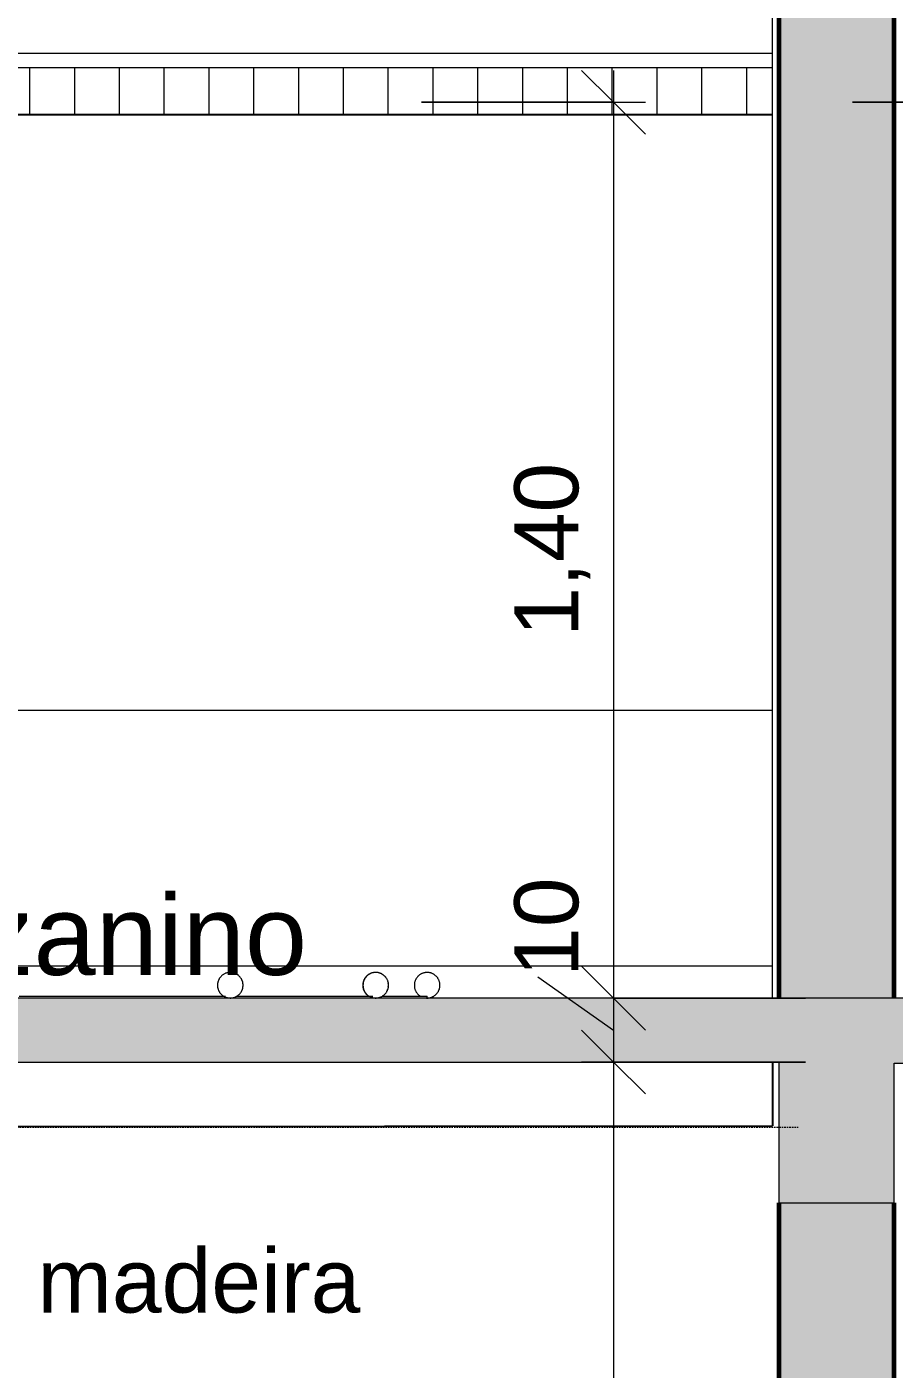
# Model space of a CAD drawing. Header units: millimetres. Extents: x -23833 to 62003, y -3000 to 6760.
# Drawn here: x -6655 to -5300, y 2420 to 4518 of the extents above; entities that cross this region are included whole.
import ezdxf

# ---------------------------------------------------------------- set-up
doc = ezdxf.new("R2010")
doc.units = ezdxf.units.MM
doc.linetypes.add('Overhead', pattern=[3.96875, 2.38125, -1.5875])
for name, color, linetype, lineweight in [('A-ANNO-DIMS', 211, 'Continuous', 9), ('A-ANNO-DIMS-50', 211, 'Continuous', 9), ('A-DETL-GENF', 92, 'Continuous', 9), ('A-DETL-THIN', 151, 'Continuous', 9), ('A-DOOR', 31, 'Continuous', 9), ('A-FLOR-OVHD', 1, 'Overhead', 9), ('A-GLAZ-CWMG', 51, 'Continuous', 9), ('A-ROOF-PATT', 132, 'Continuous', 9), ('A-WALL', 113, 'Continuous', 25), ('A-WALL-PATT', 111, 'Continuous', 25), ('G-ANNO-TEXT', 231, 'Continuous', 9), ('I-FURN', 30, 'Continuous', 9), ('L-HRDS-IDEN', 13, 'Continuous', 9), ('S-BEAM', 12, 'Continuous', 25)]:
    doc.layers.add(name, color=color, linetype=linetype, lineweight=lineweight)
doc.styles.add('@Arial Unicode MS', font='ARIALUNI.TTF', dxfattribs={"height": 100})
doc.styles.add('Arial', font='arial.ttf', dxfattribs={"height": 125})
doc.styles.add('Arial_1', font='arial.ttf', dxfattribs={"height": 100})
doc.dimstyles.new('CRT_-__Metros_-_Linha_de_chamada_3_5_mm_1', dxfattribs={"dimscale": 304.8, "dimtxt": 100.584485, "dimasz": 0.328084, "dimexe": 0.164042, "dimexo": 0.0625, "dimgap": 0.082021, "dimtad": 1, "dimlfac": 0.001, "dimrnd": 0.01, "dimzin": 0, "dimdsep": 46, "dimtxsty": '@Arial Unicode MS', "dimblk1": 'OBLIQUE', "dimblk2": 'OBLIQUE', "dimsah": 1, "dimcen": 0.09, "dimdle": 0.164042, "dimazin": 0, "dimtfac": 1, "dimtdec": 4, "dimtix": 1, "dimtmove": 0, "dimatfit": 3, "dimfxl": 0.984252, "dimfxlon": 1, "dimtvp": 1, "dimtolj": 1, "dimtzin": 0, "dimarcsym": 2})
doc.dimstyles.new('CRT_-__Metros_-_Linha_de_chamada_3_5_mm_3', dxfattribs={"dimscale": 304.8, "dimtxt": 100.584485, "dimasz": 0.328084, "dimexe": 0.164042, "dimexo": 0.0625, "dimgap": 0.082021, "dimtad": 1, "dimdec": 0, "dimlfac": 0.1, "dimdsep": 46, "dimtxsty": '@Arial Unicode MS', "dimblk1": 'OBLIQUE', "dimblk2": 'OBLIQUE', "dimsah": 1, "dimcen": 0.09, "dimdle": 0.164042, "dimazin": 0, "dimtfac": 1, "dimtdec": 4, "dimtix": 1, "dimtmove": 1, "dimatfit": 3, "dimfxl": 0.984252, "dimfxlon": 1, "dimtvp": 1, "dimtolj": 1, "dimtzin": 0, "dimarcsym": 2})

# ---------------------------------------------------------------- blocks, each defined once
blk = doc.blocks.new('Rectangular Mullion - Terça-4255527-A')
at = {"layer": 'A-GLAZ-CWMG'}
for p, q in [((-5489.7, 4476.4), (-16579.7, 4476.4)), ((-16579.7, 4454.2), (-5489.7, 4454.2))]:
    blk.add_line(p, q, dxfattribs=at)
blk = doc.blocks.new('Viga de Madeira - 14x19cm-4254779-A')
at = {"layer": 'S-BEAM'}
for p in [(-5489.6, 2900), (-8229.7, 2798)]:
    blk.add_line(p, (-5489.5, 2800), dxfattribs=at)
blk = doc.blocks.new('Blks_Decor Lorena Canals_Tapete Bubbly - Cinza e Branco-3804642-A')
at = {"layer": 'I-FURN', "color": 254}
for p, q in [((-6666.6, 3003), (-6344.3, 3003)), ((-6326, 3003), (-6113.9, 3003)), ((-6098.8, 3003.3), (-6098.2, 3003.8)), ((-6098.3, 3003), (-6029.5, 3003)), ((-6092.4, 3010.3), (-6092.1, 3011)), ((-6029.3, 3000), (-6029.3, 3003))]:
    blk.add_line(p, q, dxfattribs=at)
at = {"layer": 'I-FURN', "color": 254, "flags": 128}
for points in [[(-6316.9, 3020), (-6316.9, 3020.6), (-6316.9, 3021.1), (-6316.9, 3021.7), (-6317, 3022.3), (-6317.1, 3022.8), (-6317.2, 3023.4), (-6317.3, 3024), (-6317.4, 3024.6), (-6317.5, 3025.1), (-6317.7, 3025.7), (-6317.9, 3026.3), (-6318.1, 3026.9), (-6318.3, 3027.5), (-6318.6, 3028.1), (-6318.9, 3028.7), (-6319.2, 3029.3), (-6319.5, 3029.9), (-6319.9, 3030.5), (-6320.3, 3031.2), (-6320.7, 3031.8), (-6321.2, 3032.4), (-6321.7, 3033), (-6322.2, 3033.6), (-6322.8, 3034.2), (-6323.4, 3034.8), (-6324.1, 3035.4), (-6324.8, 3036), (-6325.6, 3036.5), (-6326.4, 3037), (-6327.2, 3037.5), (-6328.1, 3038), (-6329.1, 3038.4), (-6330.1, 3038.8), (-6331.1, 3039.1), (-6332.1, 3039.4), (-6333.2, 3039.7), (-6334.3, 3039.8), (-6335.4, 3039.9), (-6336.6, 3040), (-6337.7, 3040), (-6338.8, 3039.9), (-6339.9, 3039.8), (-6341, 3039.6), (-6342.1, 3039.3), (-6343.1, 3039), (-6344.1, 3038.6), (-6345.1, 3038.2), (-6346, 3037.8), (-6346.9, 3037.3), (-6347.7, 3036.8), (-6348.5, 3036.3), (-6349.3, 3035.7), (-6350, 3035.1), (-6350.6, 3034.5), (-6351.2, 3033.9), (-6351.8, 3033.3), (-6352.3, 3032.7), (-6352.8, 3032.1), (-6353.2, 3031.5), (-6353.7, 3030.9), (-6354, 3030.3), (-6354.4, 3029.6), (-6354.7, 3029), (-6355, 3028.4), (-6355.3, 3027.8), (-6355.5, 3027.2), (-6355.7, 3026.6), (-6355.9, 3026), (-6356.1, 3025.5), (-6356.3, 3024.9), (-6356.4, 3024.3), (-6356.5, 3023.7), (-6356.6, 3023.1), (-6356.7, 3022.6), (-6356.8, 3022), (-6356.8, 3021.4), (-6356.8, 3020.9), (-6356.9, 3020.3), (-6356.9, 3020)], [(-6316.9, 3020.6), (-6316.9, 3021.1), (-6316.9, 3021.7), (-6317, 3022.3), (-6317.1, 3022.8), (-6317.2, 3023.4), (-6317.3, 3024), (-6317.4, 3024.6), (-6317.5, 3025.1), (-6317.7, 3025.7), (-6317.9, 3026.3), (-6318.1, 3026.9), (-6318.3, 3027.5), (-6318.6, 3028.1), (-6318.9, 3028.7), (-6319.2, 3029.3), (-6319.5, 3029.9), (-6319.9, 3030.5), (-6320.3, 3031.2), (-6320.7, 3031.8), (-6321.2, 3032.4), (-6321.7, 3033), (-6322.2, 3033.6), (-6322.8, 3034.2), (-6323.4, 3034.8), (-6324.1, 3035.4), (-6324.8, 3036), (-6325.6, 3036.5), (-6326.4, 3037), (-6327.2, 3037.5), (-6328.1, 3038), (-6329.1, 3038.4), (-6330.1, 3038.8), (-6331.1, 3039.1), (-6332.1, 3039.4), (-6333.2, 3039.7), (-6334.3, 3039.8), (-6335.4, 3039.9), (-6336.6, 3040), (-6337.7, 3040), (-6338.8, 3039.9), (-6339.9, 3039.8), (-6341, 3039.6), (-6342.1, 3039.3), (-6343.1, 3039), (-6344.1, 3038.6), (-6345.1, 3038.2), (-6346, 3037.8), (-6346.9, 3037.3), (-6347.7, 3036.8), (-6348.5, 3036.3), (-6349.3, 3035.7), (-6350, 3035.1), (-6350.6, 3034.5), (-6351.2, 3033.9), (-6351.8, 3033.3), (-6352.3, 3032.7), (-6352.8, 3032.1), (-6353.2, 3031.5), (-6353.7, 3030.9), (-6354, 3030.3), (-6354.4, 3029.6), (-6354.7, 3029), (-6355, 3028.4), (-6355.3, 3027.8), (-6355.5, 3027.2), (-6355.7, 3026.6), (-6355.9, 3026), (-6356.1, 3025.5), (-6356.3, 3024.9), (-6356.4, 3024.3), (-6356.5, 3023.7), (-6356.6, 3023.1), (-6356.7, 3022.6), (-6356.8, 3022), (-6356.8, 3021.4), (-6356.8, 3020.9)], [(-6098.5, 3036.4), (-6099.2, 3036.9), (-6099.9, 3037.3), (-6100.6, 3037.7), (-6101.4, 3038.1), (-6102.1, 3038.4), (-6102.9, 3038.7), (-6103.7, 3039), (-6104.5, 3039.3), (-6105.4, 3039.5), (-6106.2, 3039.7), (-6107.1, 3039.8), (-6107.9, 3039.9), (-6108.8, 3040), (-6109.7, 3040), (-6110.5, 3040), (-6111.4, 3039.9), (-6112.3, 3039.9), (-6113.1, 3039.7), (-6114, 3039.6), (-6114.8, 3039.4), (-6115.6, 3039.2), (-6116.4, 3038.9), (-6117.2, 3038.6), (-6118, 3038.3), (-6118.8, 3037.9), (-6119.5, 3037.5), (-6120.2, 3037.1), (-6120.9, 3036.7), (-6121.6, 3036.2), (-6122.3, 3035.7), (-6122.9, 3035.2), (-6123.5, 3034.6), (-6124.1, 3034.1), (-6124.6, 3033.5), (-6125.2, 3032.9), (-6125.7, 3032.3), (-6126.1, 3031.7), (-6126.6, 3031), (-6127, 3030.4), (-6127.4, 3029.7), (-6127.7, 3029), (-6128.1, 3028.3), (-6128.4, 3027.7), (-6128.6, 3026.9), (-6128.9, 3026.2), (-6129.1, 3025.5), (-6129.3, 3024.8), (-6129.5, 3024.1), (-6129.6, 3023.3), (-6129.7, 3022.6), (-6129.8, 3021.9), (-6129.9, 3021.1), (-6129.9, 3020.4), (-6129.9, 3020)], [(-6089.6, 3020), (-6089.6, 3020.7), (-6089.6, 3021.5), (-6089.7, 3022.2), (-6089.8, 3022.9), (-6089.9, 3023.7), (-6090.1, 3024.4), (-6090.2, 3025.1), (-6090.5, 3025.9), (-6090.7, 3026.6), (-6090.9, 3027.3), (-6091.2, 3028), (-6091.6, 3028.7), (-6091.9, 3029.3), (-6092.3, 3030), (-6092.7, 3030.7), (-6093.1, 3031.3), (-6093.6, 3032), (-6094, 3032.6), (-6094.5, 3033.2), (-6095.1, 3033.8), (-6095.6, 3034.3), (-6096.2, 3034.9), (-6096.9, 3035.4), (-6097.5, 3035.9), (-6098.2, 3036.4), (-6098.8, 3036.9), (-6099.6, 3037.3), (-6100.3, 3037.7), (-6101, 3038.1), (-6101.8, 3038.4), (-6102.6, 3038.7), (-6103.4, 3039), (-6104.2, 3039.3), (-6105.1, 3039.5), (-6105.9, 3039.7), (-6106.8, 3039.8), (-6107.6, 3039.9), (-6108.5, 3040), (-6109.3, 3040), (-6110.2, 3040), (-6111.1, 3039.9), (-6111.9, 3039.9), (-6112.8, 3039.7), (-6113.6, 3039.6), (-6114.5, 3039.4), (-6115.3, 3039.2), (-6116.1, 3038.9), (-6116.9, 3038.6), (-6117.7, 3038.3), (-6118.5, 3037.9), (-6119.2, 3037.5), (-6119.9, 3037.1), (-6120.6, 3036.7), (-6121.3, 3036.2), (-6122, 3035.7), (-6122.6, 3035.2), (-6123.2, 3034.6), (-6123.8, 3034.1), (-6124.3, 3033.5), (-6124.8, 3032.9), (-6125.3, 3032.3), (-6125.8, 3031.7), (-6126.3, 3031), (-6126.7, 3030.4), (-6127.1, 3029.7), (-6127.4, 3029), (-6127.8, 3028.3), (-6128.1, 3027.7), (-6128.3, 3026.9), (-6128.6, 3026.2), (-6128.8, 3025.5), (-6129, 3024.8), (-6129.2, 3024.1), (-6129.3, 3023.3), (-6129.4, 3022.6), (-6129.5, 3021.9), (-6129.5, 3021.1), (-6129.6, 3020.4), (-6129.6, 3020)], [(-6094.6, 3032.9), (-6094.9, 3033.2), (-6095.4, 3033.8)], [(-6089.9, 3020), (-6089.9, 3020.7), (-6089.9, 3021.5), (-6090, 3022.2), (-6090.1, 3022.9)], [(-6009.3, 3020), (-6009.3, 3020.8), (-6009.4, 3021.6), (-6009.5, 3022.4), (-6009.6, 3023.2), (-6009.7, 3024), (-6009.9, 3024.8), (-6010.1, 3025.5), (-6010.3, 3026.3), (-6010.6, 3027), (-6010.9, 3027.8), (-6011.2, 3028.5), (-6011.6, 3029.2), (-6012, 3029.9), (-6012.4, 3030.6), (-6012.8, 3031.3), (-6013.3, 3031.9), (-6013.8, 3032.6), (-6014.3, 3033.2), (-6014.8, 3033.8), (-6015.4, 3034.3), (-6016, 3034.9), (-6016.6, 3035.4), (-6017.2, 3035.9), (-6017.9, 3036.4), (-6018.5, 3036.8), (-6019.2, 3037.2), (-6019.9, 3037.6), (-6020.6, 3038), (-6021.3, 3038.3), (-6022.1, 3038.6), (-6022.8, 3038.9), (-6023.6, 3039.2), (-6024.4, 3039.4), (-6025.1, 3039.6), (-6025.9, 3039.7), (-6026.7, 3039.8), (-6027.5, 3039.9), (-6028.3, 3040), (-6029.1, 3040), (-6029.9, 3040), (-6030.7, 3040), (-6031.5, 3039.9), (-6032.3, 3039.8), (-6033.1, 3039.6), (-6033.9, 3039.5), (-6034.7, 3039.3), (-6035.4, 3039.1), (-6036.2, 3038.8), (-6036.9, 3038.5), (-6037.7, 3038.2), (-6038.4, 3037.8), (-6039.1, 3037.5), (-6039.8, 3037.1), (-6040.4, 3036.6), (-6041.1, 3036.2), (-6041.7, 3035.7), (-6042.4, 3035.2), (-6043, 3034.6), (-6043.5, 3034.1), (-6044.1, 3033.5), (-6044.6, 3032.9), (-6045.1, 3032.3), (-6045.6, 3031.6), (-6046, 3031), (-6046.5, 3030.3), (-6046.9, 3029.6), (-6047.2, 3028.9), (-6047.6, 3028.2), (-6047.9, 3027.4), (-6048.2, 3026.7), (-6048.4, 3025.9), (-6048.7, 3025.2), (-6048.8, 3024.4), (-6049, 3023.6), (-6049.1, 3022.8), (-6049.2, 3022), (-6049.3, 3021.2), (-6049.3, 3020.4), (-6049.3, 3020)], [(-6356.9, 3020), (-6356.9, 3019.4), (-6356.8, 3018.9), (-6356.8, 3018.3), (-6356.7, 3017.7), (-6356.7, 3017.2), (-6356.6, 3016.6), (-6356.5, 3016), (-6356.3, 3015.4), (-6356.2, 3014.9), (-6356, 3014.3), (-6355.8, 3013.7), (-6355.6, 3013.1), (-6355.4, 3012.5), (-6355.2, 3011.9), (-6354.9, 3011.3), (-6354.6, 3010.7), (-6354.2, 3010.1), (-6353.9, 3009.5), (-6353.5, 3008.8), (-6353, 3008.2), (-6352.6, 3007.6), (-6352.1, 3007), (-6351.5, 3006.4), (-6350.9, 3005.8), (-6350.3, 3005.2), (-6349.6, 3004.6), (-6348.9, 3004), (-6348.2, 3003.5), (-6347.4, 3003), (-6346.5, 3002.5), (-6345.6, 3002), (-6344.7, 3001.6), (-6343.7, 3001.2), (-6342.7, 3000.9), (-6341.6, 3000.6), (-6340.5, 3000.3), (-6339.4, 3000.2), (-6338.3, 3000.1), (-6337.2, 3000), (-6336, 3000), (-6334.9, 3000.1), (-6333.8, 3000.2), (-6332.7, 3000.4), (-6331.6, 3000.7), (-6330.6, 3001), (-6329.6, 3001.4), (-6328.6, 3001.8), (-6327.7, 3002.2), (-6326.8, 3002.7), (-6326, 3003.2), (-6325.2, 3003.7), (-6324.5, 3004.3), (-6323.8, 3004.9), (-6323.1, 3005.5), (-6322.5, 3006.1), (-6322, 3006.7), (-6321.4, 3007.3), (-6320.9, 3007.9), (-6320.5, 3008.5), (-6320.1, 3009.1), (-6319.7, 3009.7), (-6319.3, 3010.4), (-6319, 3011), (-6318.7, 3011.6), (-6318.5, 3012.2), (-6318.2, 3012.8), (-6318, 3013.4), (-6317.8, 3014), (-6317.6, 3014.5), (-6317.5, 3015.1), (-6317.3, 3015.7), (-6317.2, 3016.3), (-6317.1, 3016.9), (-6317, 3017.4), (-6317, 3018), (-6316.9, 3018.6), (-6316.9, 3019.1), (-6316.9, 3019.7), (-6316.9, 3020)], [(-6356.9, 3019.4), (-6356.8, 3018.9), (-6356.8, 3018.3), (-6356.7, 3017.7), (-6356.7, 3017.2), (-6356.6, 3016.6), (-6356.5, 3016), (-6356.3, 3015.4), (-6356.2, 3014.9), (-6356, 3014.3), (-6355.8, 3013.7), (-6355.6, 3013.1), (-6355.4, 3012.5), (-6355.2, 3011.9), (-6354.9, 3011.3), (-6354.6, 3010.7), (-6354.2, 3010.1), (-6353.9, 3009.5), (-6353.5, 3008.8), (-6353, 3008.2), (-6352.6, 3007.6), (-6352.1, 3007), (-6351.5, 3006.4), (-6350.9, 3005.8), (-6350.3, 3005.2), (-6349.6, 3004.6), (-6348.9, 3004), (-6348.2, 3003.5), (-6347.4, 3003)], [(-6326, 3003.2), (-6325.2, 3003.7), (-6324.5, 3004.3), (-6323.8, 3004.9), (-6323.1, 3005.5), (-6322.5, 3006.1), (-6322, 3006.7), (-6321.4, 3007.3), (-6320.9, 3007.9), (-6320.5, 3008.5), (-6320.1, 3009.1), (-6319.7, 3009.7), (-6319.3, 3010.4), (-6319, 3011), (-6318.7, 3011.6), (-6318.5, 3012.2), (-6318.2, 3012.8), (-6318, 3013.4), (-6317.8, 3014), (-6317.6, 3014.5), (-6317.5, 3015.1), (-6317.3, 3015.7), (-6317.2, 3016.3), (-6317.1, 3016.9), (-6317, 3017.4), (-6317, 3018), (-6316.9, 3018.6), (-6316.9, 3019.1), (-6316.9, 3019.7)], [(-6129.9, 3020), (-6129.9, 3019.3), (-6129.8, 3018.5), (-6129.8, 3017.8), (-6129.7, 3017.1), (-6129.6, 3016.3), (-6129.4, 3015.6), (-6129.2, 3014.9), (-6129, 3014.1), (-6128.8, 3013.4), (-6128.5, 3012.7), (-6128.2, 3012), (-6127.9, 3011.3), (-6127.6, 3010.7), (-6127.2, 3010), (-6126.8, 3009.3), (-6126.4, 3008.7), (-6125.9, 3008), (-6125.4, 3007.4), (-6124.9, 3006.8), (-6124.4, 3006.2), (-6123.8, 3005.7), (-6123.2, 3005.1), (-6122.6, 3004.6), (-6122, 3004.1), (-6121.3, 3003.6), (-6120.6, 3003.1), (-6120.5, 3003)], [(-6129.6, 3020), (-6129.6, 3019.3), (-6129.5, 3018.5), (-6129.5, 3017.8), (-6129.4, 3017.1), (-6129.2, 3016.3), (-6129.1, 3015.6), (-6128.9, 3014.9), (-6128.7, 3014.1), (-6128.5, 3013.4), (-6128.2, 3012.7), (-6127.9, 3012), (-6127.6, 3011.3), (-6127.3, 3010.7), (-6126.9, 3010), (-6126.5, 3009.3), (-6126.1, 3008.7), (-6125.6, 3008), (-6125.1, 3007.4), (-6124.6, 3006.8), (-6124.1, 3006.2), (-6123.5, 3005.7), (-6122.9, 3005.1), (-6122.3, 3004.6), (-6121.7, 3004.1), (-6121, 3003.6), (-6120.3, 3003.1), (-6119.6, 3002.7), (-6118.9, 3002.3), (-6118.1, 3001.9), (-6117.3, 3001.6), (-6116.5, 3001.3), (-6115.7, 3001), (-6114.9, 3000.7), (-6114.1, 3000.5), (-6113.2, 3000.3), (-6112.4, 3000.2), (-6111.5, 3000.1), (-6110.7, 3000), (-6109.8, 3000), (-6108.9, 3000), (-6108.1, 3000.1), (-6107.2, 3000.1), (-6106.4, 3000.3), (-6105.5, 3000.4), (-6104.7, 3000.6), (-6103.9, 3000.8), (-6103, 3001.1), (-6102.2, 3001.4), (-6101.5, 3001.7), (-6100.7, 3002.1), (-6100, 3002.5), (-6099.2, 3002.9), (-6098.5, 3003.3), (-6097.8, 3003.8), (-6097.2, 3004.3), (-6096.6, 3004.8), (-6096, 3005.4), (-6095.4, 3005.9), (-6094.8, 3006.5), (-6094.3, 3007.1), (-6093.8, 3007.7), (-6093.3, 3008.3), (-6092.9, 3009), (-6092.5, 3009.6), (-6092.1, 3010.3), (-6091.7, 3011), (-6091.4, 3011.7), (-6091.1, 3012.3), (-6090.8, 3013.1), (-6090.6, 3013.8), (-6090.4, 3014.5), (-6090.2, 3015.2), (-6090, 3015.9), (-6089.9, 3016.7), (-6089.7, 3017.4), (-6089.7, 3018.1), (-6089.6, 3018.9), (-6089.6, 3019.6), (-6089.6, 3020)], [(-6091.7, 3011.7), (-6091.4, 3012.3), (-6091.1, 3013.1)], [(-6090.1, 3017.4), (-6090, 3018.1), (-6089.9, 3018.9), (-6089.9, 3019.6), (-6089.9, 3020)], [(-6049.3, 3020), (-6049.3, 3019.2), (-6049.3, 3018.4), (-6049.2, 3017.6), (-6049.1, 3016.8), (-6048.9, 3016), (-6048.8, 3015.2), (-6048.6, 3014.5), (-6048.3, 3013.7), (-6048, 3013), (-6047.8, 3012.2), (-6047.4, 3011.5), (-6047.1, 3010.8), (-6046.7, 3010.1), (-6046.3, 3009.4), (-6045.8, 3008.7), (-6045.4, 3008.1), (-6044.9, 3007.4), (-6044.4, 3006.8), (-6043.8, 3006.2), (-6043.3, 3005.7), (-6042.7, 3005.1), (-6042.1, 3004.6), (-6041.4, 3004.1), (-6040.8, 3003.6), (-6040.1, 3003.2)], [(-6030.3, 3000), (-6029.5, 3000), (-6028.7, 3000), (-6027.9, 3000), (-6027.2, 3000.1), (-6026.4, 3000.2), (-6025.6, 3000.4), (-6024.8, 3000.5), (-6024, 3000.7), (-6023.2, 3000.9), (-6022.5, 3001.2), (-6021.7, 3001.5), (-6021, 3001.8), (-6020.3, 3002.2), (-6019.6, 3002.5), (-6018.9, 3002.9), (-6018.2, 3003.4), (-6017.6, 3003.8), (-6016.9, 3004.3), (-6016.3, 3004.8), (-6015.7, 3005.4), (-6015.1, 3005.9), (-6014.6, 3006.5), (-6014.1, 3007.1), (-6013.6, 3007.7), (-6013.1, 3008.4), (-6012.6, 3009), (-6012.2, 3009.7), (-6011.8, 3010.4), (-6011.4, 3011.1), (-6011.1, 3011.8), (-6010.8, 3012.6), (-6010.5, 3013.3), (-6010.2, 3014.1), (-6010, 3014.8), (-6009.8, 3015.6), (-6009.7, 3016.4), (-6009.5, 3017.2), (-6009.4, 3018), (-6009.4, 3018.8), (-6009.3, 3019.6), (-6009.3, 3020)]]:
    blk.add_lwpolyline(points, dxfattribs=at)
blk = doc.blocks.new('Porta inclinada - Porta inclinada Larissa-3958697-A')
at = {"layer": 'A-DOOR'}
blk.add_line((-5489.7, 3000), (-5489.7, 5646.5), dxfattribs=at)
blk = doc.blocks.new('banco - banco-3964033-A')
at = {"layer": 'I-FURN', "color": 254}
for p, q in [((-7091.9, 3450), (-5489.7, 3450)), ((-5489.7, 3050), (-7074.9, 3050))]:
    blk.add_line(p, q, dxfattribs=at)
blk = doc.blocks.new('DIMBLOCK22-A')
at = {"layer": 'A-ANNO-DIMS-50', "lineweight": 18}
for p, q in [((-5738.3, 4400), (-5788.3, 4450)), ((-5738.3, 4400), (-5688.3, 4350)), ((-5738.3, 3000), (-5788.3, 3050)), ((-5738.3, 3000), (-5688.3, 2950))]:
    blk.add_line(p, q, dxfattribs=at)
at = {"layer": 'A-ANNO-DIMS-50'}
for p, q in [((-5738.3, 4450), (-5738.3, 3000)), ((-6038.3, 4400), (-5688.3, 4400)), ((-5738.3, 4400), (-6038.3, 4400)), ((-5438.3, 3000), (-5788.3, 3000)), ((-5738.3, 3000), (-5438.3, 3000))]:
    blk.add_line(p, q, dxfattribs=at)
at = {"layer": 'A-ANNO-DIMS-50', "color": 0, "insert": (-5893.1, 3564.7), "char_height": 100, "width": 324.675, "attachment_point": 1, "rotation": 90, "line_spacing_factor": 1.117605, "style": '@Arial Unicode MS'}
blk.add_mtext('1,40', dxfattribs=at)
blk = doc.blocks.new('_Oblique')
at = {"color": 0, "linetype": 'ByBlock', "lineweight": -2}
blk.add_line((-0.5, -0.5), (0.5, 0.5), dxfattribs=at)
blk = doc.blocks.new('DIMBLOCK23-A')
at = {"layer": 'A-ANNO-DIMS-50', "lineweight": 18}
for p, q in [((-5738.3, 3000), (-5788.3, 3050)), ((-5738.3, 3000), (-5688.3, 2950)), ((-5738.3, 2900), (-5788.3, 2950)), ((-5738.3, 2900), (-5688.3, 2850))]:
    blk.add_line(p, q, dxfattribs=at)
at = {"layer": 'A-ANNO-DIMS-50'}
for p, q in [((-5856.5, 3033.1), (-5738.3, 2950)), ((-5856.5, 3033.1), (-5856.5, 3033.1)), ((-5438.3, 3000), (-5788.3, 3000)), ((-5738.3, 3000), (-5738.3, 2900)), ((-5738.3, 3000), (-5438.3, 3000)), ((-5438.3, 2900), (-5788.3, 2900)), ((-5738.3, 2900), (-5438.3, 2900))]:
    blk.add_line(p, q, dxfattribs=at)
at = {"layer": 'A-ANNO-DIMS-50', "color": 0, "insert": (-5893.1, 3033.1), "char_height": 100, "width": 185.873, "attachment_point": 1, "rotation": 90, "line_spacing_factor": 1.117605, "style": '@Arial Unicode MS'}
blk.add_mtext('10', dxfattribs=at)
blk = doc.blocks.new('DIMBLOCK24-A')
at = {"layer": 'A-ANNO-DIMS-50', "lineweight": 18}
for p, q in [((-5738.3, 2900), (-5788.3, 2950)), ((-5738.3, 2900), (-5688.3, 2850)), ((-5738.3, 200), (-5788.3, 250)), ((-5738.3, 200), (-5688.3, 150))]:
    blk.add_line(p, q, dxfattribs=at)
at = {"layer": 'A-ANNO-DIMS-50'}
for p, q in [((-5438.3, 2900), (-5788.3, 2900)), ((-5738.3, 2900), (-5738.3, 150)), ((-5738.3, 2900), (-5438.3, 2900)), ((-5438.3, 200), (-5788.3, 200)), ((-5738.3, 200), (-5438.3, 200))]:
    blk.add_line(p, q, dxfattribs=at)
at = {"layer": 'A-ANNO-DIMS-50', "color": 0, "insert": (-5893.1, 1414.7), "char_height": 100, "width": 324.675, "attachment_point": 1, "rotation": 90, "line_spacing_factor": 1.117605, "style": '@Arial Unicode MS'}
blk.add_mtext('2,70', dxfattribs=at)
blk = doc.blocks.new('DIMBLOCK30-A')
at = {"layer": 'A-ANNO-DIMS-50', "lineweight": 18}
for p, q in [((-5064.7, 4400), (-5114.7, 4450)), ((-5064.7, 4400), (-5014.7, 4350)), ((-5064.7, 3000), (-5114.7, 3050)), ((-5064.7, 3000), (-5014.7, 2950))]:
    blk.add_line(p, q, dxfattribs=at)
at = {"layer": 'A-ANNO-DIMS-50'}
for p, q in [((-5064.7, 4450), (-5064.7, 3000)), ((-5364.7, 4400), (-5014.7, 4400)), ((-5064.7, 4400), (-5364.7, 4400)), ((-4764.7, 3000), (-5114.7, 3000)), ((-5064.7, 3000), (-4764.7, 3000))]:
    blk.add_line(p, q, dxfattribs=at)
at = {"layer": 'A-ANNO-DIMS-50', "color": 0, "insert": (-5219.5, 3564.7), "char_height": 100, "width": 324.675, "attachment_point": 1, "rotation": 90, "line_spacing_factor": 1.117605, "style": '@Arial Unicode MS'}
blk.add_mtext('1,40', dxfattribs=at)

msp = doc.modelspace()

# ---------------------------------------------------------------- hatches: boundary and pattern name
at = {"layer": 'A-DETL-GENF'}
h = msp.add_hatch(color=7, dxfattribs=at)
h.paths.add_polyline_path([(-5446.155, -1462.996), (-5299.651, -1462.996), (-5299.651, 100), (-3949.651, 100), (-3949.651, -250), (-3799.651, -250), (-3799.651, 180), (-5299.651, 180), (-5299.651, 200), (-19319.651, 200), (-19319.651, -250), (-19139.651, -250), (-19139.651, 100), (-5479.651, 100), (-5479.651, -1462.996)])
h.paths.add_polyline_path([(-8229.651, 2643.433), (-8229.651, 2900), (-5479.651, 2900), (-5479.651, 2680), (-5299.651, 2680), (-5299.651, 2898), (-3979.651, 2898), (-3979.651, 2680), (-3799.651, 2680), (-3799.651, 3000), (-8369.651, 3000), (-8369.651, 2643.433)])
h.paths.add_polyline_path([(-16725.974, 2700), (-16579.651, 2700), (-16579.651, 3000), (-19319.651, 3000), (-19319.651, 2700), (-19139.651, 2700), (-19139.651, 2900), (-16759.651, 2900), (-16759.651, 2700)])
at = {"layer": 'A-ROOF-PATT'}
h = msp.add_hatch(dxfattribs=at)
h.set_pattern_fill('FP_4', color=256, style=0, pattern_type=2)
h.set_pattern_definition([(90, (0, 6212.23), (-70, 4e-15), [])])
h.paths.add_polyline_path([(-19919.651, 4070.749), (-19363.819, 4070.749), (-19385.852, 4144.192), (-19319.651, 4156.925), (-19319.651, 4454.159), (-19919.651, 4454.159), (-19919.651, 4096.966)])
h.paths.add_polyline_path([(-3199.651, 4070.749), (-3199.651, 4454.159), (-5289.651, 4454.159), (-5289.651, 4380.337), (-3799.651, 4380.337), (-3799.651, 4070.749), (-3484.448, 4070.749)])
h.paths.add_polyline_path([(-19139.651, 4380.337), (-18728.331, 4380.337), (-18728.551, 4436.104), (-18729.653, 4454.159), (-19139.651, 4454.159), (-19139.651, 4400.998)])
h.paths.add_polyline_path([(-16759.651, 4380.337), (-16759.651, 4454.159), (-17169.649, 4454.159), (-17170.97, 4432.51), (-17170.97, 4380.337), (-16766.843, 4380.337)])
h.paths.add_polyline_path([(-11862.574, 4380.337), (-5489.651, 4380.337), (-5489.651, 4454.159), (-16579.651, 4454.159), (-16579.651, 4380.337), (-11903.443, 4380.337)])
h.paths.add_polyline_path([(-16358.154, 4557.926), (-5489.651, 4557.926), (-5489.651, 4947.873), (-16579.651, 4947.873), (-16579.651, 4557.926), (-16399.023, 4557.926)])
h.paths.add_polyline_path([(-4220.088, 4557.926), (-3199.651, 4557.926), (-3199.651, 4947.873), (-5289.651, 4947.873), (-5289.651, 4557.926), (-4260.957, 4557.926)])
h.paths.add_polyline_path([(-17044.317, 4813.978), (-17045.399, 4812.691), (-17044.749, 4812.691), (-17044.425, 4813.656)])
h.paths.add_polyline_path([(-18851.157, 4557.926), (-18758.28, 4557.926), (-18758.28, 4562.842), (-18771.965, 4800), (-17127.336, 4800), (-17141.021, 4557.926), (-16759.651, 4557.926), (-16759.651, 4947.873), (-17715.344, 4947.864), (-17541.151, 4935.62), (-17541.151, 4900.68), (-17332.401, 4881.34), (-17332.401, 4860.34), (-17095.651, 4850.364), (-17095.651, 4844.1), (-17054.379, 4843.6), (-17050.949, 4842.064), (-17049.873, 4841.27), (-17048.559, 4838.714), (-17047.869, 4835.291), (-17046.287, 4827.808), (-17047.289, 4827.001), (-17050.614, 4826.339), (-17052.004, 4824.804), (-17052.07, 4824.227), (-17052.437, 4823.009), (-17052.437, 4822.62), (-17050.961, 4821.102), (-17042.425, 4815.965), (-17042.425, 4815.124), (-17043.959, 4815.965), (-17045.399, 4815.928), (-17043.21, 4815.052), (-17043.986, 4814.581), (-17048.106, 4815.965), (-17050.993, 4815.52), (-17049.081, 4814.589), (-17048.849, 4814.589), (-17048.559, 4815.347), (-17047.026, 4814.964), (-17046.899, 4814.544), (-17043.959, 4813.859), (-17043.344, 4813.656), (-17043.21, 4812.694), (-17041.898, 4813.597), (-17041.426, 4813.01), (-17040.966, 4813.597), (-17040.137, 4812.691), (-17039.244, 4800.018), (-18860.058, 4800.018), (-18859.165, 4812.691), (-18857.312, 4814.563), (-18856.876, 4814.188), (-18856.28, 4813.934), (-18854.864, 4814.205), (-18854.274, 4814.205), (-18853.423, 4813.938), (-18852.458, 4815.198), (-18850.901, 4814.205), (-18849.807, 4815.183), (-18848.402, 4814.905), (-18846.771, 4814.204), (-18845.433, 4815.184), (-18844.464, 4815.365), (-18844.608, 4815.965), (-18856.876, 4815.965), (-18847.755, 4821.865), (-18846.904, 4823.95), (-18846.463, 4824.238), (-18846.908, 4825.173), (-18849.792, 4826.585), (-18852.481, 4827.538), (-18851.496, 4827.527), (-18852.481, 4828.24), (-18853.015, 4828.3), (-18853.902, 4829.814), (-18853.793, 4829.966), (-18852.24, 4832.423), (-18851.157, 4837.926), (-18851.017, 4839.669), (-18846.908, 4843.219), (-18841.748, 4844.1), (-18803.651, 4844.1), (-18803.651, 4850.92), (-18566.901, 4860.34), (-18566.901, 4881.34), (-18358.151, 4900.68), (-18358.151, 4935.62), (-18183.957, 4947.873), (-19139.651, 4947.873), (-19139.651, 4557.926), (-18892.026, 4557.926)])
h.paths.add_polyline_path([(-19919.651, 4557.926), (-19319.651, 4557.926), (-19319.651, 4947.873), (-19919.651, 4947.873), (-19919.651, 4629.022)])
h.paths.add_polyline_path([(-17949.651, 4698.75), (-17942.383, 4700.031), (-17935.989, 4703.724), (-17931.248, 4709.374), (-17928.723, 4716.314), (-17928.724, 4723.692), (-17931.249, 4730.628), (-17935.996, 4736.282), (-17942.384, 4739.969), (-17949.651, 4741.25), (-17956.917, 4739.969), (-17963.313, 4736.274), (-17968.053, 4730.625), (-17970.578, 4723.692), (-17970.578, 4716.311), (-17968.053, 4709.374), (-17963.313, 4703.724), (-17956.918, 4700.031), (-17952.041, 4699.171)])
h.paths.add_polyline_path([(-17050.899, 4812.691), (-17049.805, 4813.807), (-17050.899, 4814.175), (-17050.792, 4813.664)])
h.paths.add_polyline_path([(-17055.628, 4814.548), (-17055.987, 4815.353), (-17056.596, 4814.987), (-17055.925, 4814.683)])
h.paths.add_polyline_path([(-18837.079, 4815.363), (-18838.515, 4815.352), (-18837.703, 4815.317)])
h.paths.add_polyline_path([(-18842.494, 4815.365), (-18843.253, 4815.513), (-18843.253, 4815.3)])
h.paths.add_polyline_path([(-17063.157, 4815.284), (-17066.879, 4815.965), (-17066.879, 4815.321), (-17063.627, 4815.287)])
h.paths.add_polyline_path([(-18846.904, 4823.95), (-18847.168, 4825.239), (-18846.53, 4824.925), (-18846.797, 4824.227)])
h.paths.add_polyline_path([(-19919.651, 5051.64), (-19319.651, 5051.64), (-19319.651, 5441.586), (-19919.651, 5441.586), (-19919.651, 5085.069)])
h.paths.add_polyline_path([(-11985.181, 5051.64), (-5489.651, 5051.64), (-5489.651, 5441.586), (-16579.651, 5441.586), (-16579.651, 5051.64), (-12026.05, 5051.64)])
h.paths.add_polyline_path([(-19139.651, 5051.64), (-16759.651, 5051.64), (-16759.651, 5441.586), (-19139.651, 5441.586), (-19139.651, 5085.069)])
h.paths.add_polyline_path([(-3525.317, 5051.64), (-3199.651, 5051.64), (-3199.651, 5441.586), (-5289.651, 5441.586), (-5289.651, 5051.64), (-3566.186, 5051.64)])
h.paths.add_polyline_path([(-16317.285, 5545.353), (-5489.651, 5545.353), (-5489.651, 5646.465), (-5479.651, 5646.465), (-5479.651, 5935.299), (-16579.651, 5935.299), (-16579.651, 5545.353), (-16358.154, 5545.353)])
h.paths.add_polyline_path([(-17175.532, 5545.353), (-16759.651, 5545.353), (-16759.651, 5935.299), (-19139.651, 5935.299), (-19139.651, 5545.353), (-17216.401, 5545.353)])
h.paths.add_polyline_path([(-19319.651, 5545.353), (-19319.651, 5935.299), (-19919.651, 5935.299), (-19919.651, 5545.353), (-19341.584, 5545.353)])
h.paths.add_polyline_path([(-5282.68, 5545.353), (-3199.651, 5545.353), (-3199.651, 5935.299), (-5299.651, 5935.299), (-5299.651, 5646.465), (-5289.651, 5646.465), (-5289.651, 5545.353)])
h.paths.add_polyline_path([(-3320.972, 6039.066), (-3199.651, 6039.066), (-3199.651, 6044.391), (-5299.651, 6044.391), (-5299.651, 6039.066), (-3361.841, 6039.066)])
h.paths.add_polyline_path([(-7898.29, 6039.066), (-5479.651, 6039.066), (-5479.651, 6044.391), (-16579.651, 6044.391), (-16579.651, 6039.066), (-7939.159, 6039.066)])
h.paths.add_polyline_path([(-18033.779, 6039.066), (-16759.651, 6039.066), (-16759.651, 6044.391), (-19139.651, 6044.391), (-19139.651, 6039.066), (-18074.648, 6039.066)])
h.paths.add_polyline_path([(-19919.651, 6039.066), (-19319.651, 6039.066), (-19319.651, 6044.391), (-19919.651, 6044.391)])
h = msp.add_hatch(dxfattribs=at)
h.set_pattern_fill('FP_3', color=256, style=0, pattern_type=2)
h.set_pattern_definition([(90, (0, 5622.11), (-70, 4e-15), [])])
h.paths.add_polyline_path([(-23119.651, 2574.716), (-22519.451, 2574.716), (-22519.451, 2754.776), (-23112.677, 2576.809)])
h.paths.add_polyline_path([(-19319.651, 2574.716), (-19319.651, 2744.685), (-22257.12, 2744.685), (-22257.12, 2833.475), (-22319.451, 2814.716), (-22319.451, 2574.716), (-19832.011, 2574.716)])
h.paths.add_polyline_path([(-3373.656, 2574.716), (-3799.651, 2702.515), (-3799.651, 2574.716), (-3484.448, 2574.716)])
h.paths.add_polyline_path([(-4792.253, 2574.716), (-3999.651, 2574.716), (-3999.651, 2670), (-5299.651, 2670), (-5299.651, 2574.716)])
h.paths.add_polyline_path([(-21507.636, 2848.13), (-19319.651, 2848.13), (-19319.651, 3020.685), (-21337.12, 3020.685), (-21337.12, 3109.475), (-22185.283, 2855.027), (-22183.214, 2848.13), (-21548.505, 2848.13)])
h.paths.add_polyline_path([(-21098.947, 3124.13), (-19319.651, 3124.13), (-19319.651, 3296.685), (-20417.12, 3296.685), (-20417.12, 3385.475), (-21242.296, 3137.923), (-21238.158, 3124.13), (-21139.816, 3124.13)])
h.paths.add_polyline_path([(-20077.224, 3400.13), (-19319.651, 3400.13), (-19319.651, 3572.685), (-19497.12, 3572.685), (-19497.12, 3661.475), (-20299.308, 3420.819), (-20293.101, 3400.13), (-20118.093, 3400.13)])
h.paths.add_polyline_path([(-20355.743, 3400.13), (-20356.777, 3403.578), (-20368.271, 3400.13), (-20363.307, 3400.13)])
h.paths.add_polyline_path([(-19410.686, 3676.13), (-19413.789, 3686.475), (-19448.271, 3676.13), (-19422.41, 3676.13)])
h.paths.add_polyline_path([(-19319.651, 3683.395), (-19319.651, 3714.716), (-19328.271, 3712.13)])
at = {"layer": 'A-WALL-PATT'}
h = msp.add_hatch(color=256, dxfattribs=at)
h.paths.add_polyline_path([(-5479.651, 200), (-5299.651, 200), (-5299.651, 2680), (-5479.651, 2680), (-5479.651, 448.588)])
h.paths.add_polyline_path([(-5405.286, 3000), (-5299.651, 3000), (-5299.651, 6044.391), (-5479.651, 6044.391), (-5479.651, 3000), (-5446.155, 3000)])

# ---------------------------------------------------------------- linework, layer by layer
at = {"layer": 'A-DETL-THIN'}
for p, q in [((-3799.651, 3000), (-8369.651, 3000)), ((-8229.651, 2900), (-5479.651, 2900)), ((-5479.651, 2900), (-5479.651, 2680)), ((-5299.651, 2680), (-5299.651, 2898)), ((-5299.651, 2898), (-3979.651, 2898)), ((-5479.651, 2680), (-5299.651, 2680))]:
    msp.add_line(p, q, dxfattribs=at)
at = {"layer": 'A-FLOR-OVHD'}
msp.add_line((-8229.651, 2798.05), (-5449.651, 2798.05), dxfattribs=at)
at = {"layer": 'A-WALL', "lineweight": 60}
for p, q in [((-5479.651, 6044.391), (-5479.651, 3000)), ((-5299.651, 3000), (-5299.651, 6044.391)), ((-5479.651, 2680), (-5479.651, 200)), ((-5299.651, 200), (-5299.651, 2680))]:
    msp.add_line(p, q, dxfattribs=at)
at = {"layer": 'A-WALL'}
msp.add_line((-5489.651, 4380.337), (-16579.651, 4380.337), dxfattribs=at)

# ---------------------------------------------------------------- block references
at = {"layer": 'A-DOOR'}
msp.add_blockref('Porta inclinada - Porta inclinada Larissa-3958697-A', (0, 0), dxfattribs=at)
at = {"layer": 'A-GLAZ-CWMG'}
msp.add_blockref('Rectangular Mullion - Terça-4255527-A', (0, 0), dxfattribs=at)
at = {"layer": 'I-FURN', "color": 254}
for name in ['banco - banco-3964033-A', 'Blks_Decor Lorena Canals_Tapete Bubbly - Cinza e Branco-3804642-A']:
    msp.add_blockref(name, (0, 0), dxfattribs=at)
at = {"layer": 'S-BEAM'}
msp.add_blockref('Viga de Madeira - 14x19cm-4254779-A', (0, 0), dxfattribs=at)

# ---------------------------------------------------------------- texts
at = {"layer": 'G-ANNO-TEXT', "color": 7, "insert": (-7243.582, 2608.269), "char_height": 100, "width": 1370.88562, "attachment_point": 1, "style": 'Arial_1'}
msp.add_mtext('Forro em madeira', dxfattribs=at)
at = {"layer": 'L-HRDS-IDEN', "insert": (-6973.989, 3161.127), "char_height": 125, "width": 893.88156, "attachment_point": 1, "style": 'Arial'}
msp.add_mtext('Mezanino', dxfattribs=at)

# ---------------------------------------------------------------- dimensions: what is measured, and where the dimension line sits
at = {"layer": 'A-ANNO-DIMS'}
for base, p1, p2, override, picture, middle in [((-5738.341, 3000), (-6038.341, 4400), (-5438.341, 3000), {"dimpost": '<>', "dimfxl": 1523.154621}, 'DIMBLOCK22-A', (-5814.432, 3700)), ((-5064.678, 3000), (-5364.678, 4400), (-4764.678, 3000), {"dimpost": '<>', "dimfxl": 1523.154621}, 'DIMBLOCK30-A', (-5140.77, 3700)), ((-5738.341, 200), (-5438.341, 2900), (-5438.341, 200), {"dimpost": '<>', "dimfxl": 2700}, 'DIMBLOCK24-A', (-5814.432, 1550))]:
    dim = msp.add_linear_dim(base=base, p1=p1, p2=p2, angle=90, dimstyle='CRT_-__Metros_-_Linha_de_chamada_3_5_mm_1', override=override, dxfattribs=at)
    dim.commit()
    dim.dimension.update_dxf_attribs({"geometry": picture, "text_midpoint": middle})
dim = msp.add_linear_dim(base=(-5738.341, 2900), p1=(-5438.341, 3000), p2=(-5438.341, 2900), angle=90, dimstyle='CRT_-__Metros_-_Linha_de_chamada_3_5_mm_3', override={"dimpost": '<>', "dimfxl": 100}, dxfattribs=at)
dim.commit()
dim.dimension.update_dxf_attribs({"geometry": 'DIMBLOCK23-A', "text_midpoint": (-5826.477, 3126.011), "dimtype": 160, "text_rotation": 90})

doc.saveas('drawing.dxf')
